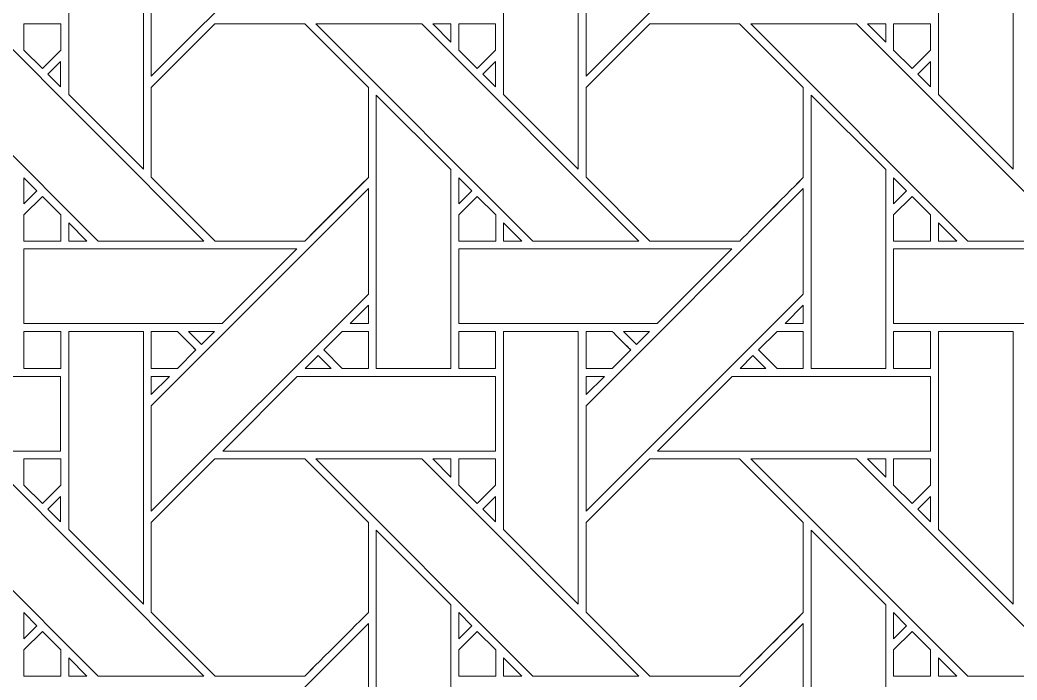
# Model space of a CAD drawing. Header units: inches. Extents: x 3.4 to 21.4, y 0.1 to 18.1.
# Drawn here: x 17.078 to 19.253, y 7.426 to 8.866 of the extents above; entities that cross this region are included whole.
import ezdxf

# ---------------------------------------------------------------- set-up
doc = ezdxf.new("R2010")
doc.units = ezdxf.units.IN
doc.header["$MEASUREMENT"] = 0
doc.layers.add('Design', color=7, linetype='Continuous', lineweight=0)

msp = doc.modelspace()

# ---------------------------------------------------------------- linework, layer by layer
at = {"layer": 'Design'}
for points, knots in [([(3.3829, 18.0948), (3.3829, 18.0948), (3.3829, 0.0948), (3.3829, 0.0948), (3.3829, 0.0948), (21.3829, 0.0948), (21.3829, 0.0948), (21.3829, 0.0948), (21.3829, 18.0948), (21.3829, 18.0948), (21.3829, 18.0948), (3.3829, 18.0948), (3.3829, 18.0948)], [0, 0, 0, 0, 1, 1, 1, 2, 2, 2, 3, 3, 3, 4, 4, 4, 4]), ([(4.2402, 17.2374), (4.2402, 17.2374), (4.2402, 0.9521), (4.2402, 0.9521), (4.2402, 0.9521), (20.5255, 0.9521), (20.5255, 0.9521), (20.5255, 0.9521), (20.5255, 17.2374), (20.5255, 17.2374), (20.5255, 17.2374), (4.2402, 17.2374), (4.2402, 17.2374)], [0, 0, 0, 0, 1, 1, 1, 2, 2, 2, 3, 3, 3, 4, 4, 4, 4]), ([(17.8377, 9.2166), (17.8377, 9.2166), (17.364, 8.743), (17.364, 8.743), (17.364, 8.743), (17.364, 8.9731), (17.364, 8.9731), (17.364, 8.9731), (17.8377, 9.4467), (17.8377, 9.4467), (17.8377, 9.4467), (17.8377, 9.2166), (17.8377, 9.2166)], [0, 0, 0, 0, 1, 1, 1, 2, 2, 2, 3, 3, 3, 4, 4, 4, 4]), ([(18.7864, 9.2166), (18.7864, 9.2166), (18.3128, 8.743), (18.3128, 8.743), (18.3128, 8.743), (18.3128, 8.9731), (18.3128, 8.9731), (18.3128, 8.9731), (18.7864, 9.4467), (18.7864, 9.4467), (18.7864, 9.4467), (18.7864, 9.2166), (18.7864, 9.2166)], [0, 0, 0, 0, 1, 1, 1, 2, 2, 2, 3, 3, 3, 4, 4, 4, 4]), ([(17.184, 8.703), (17.184, 8.703), (17.184, 9.1352), (17.184, 9.1352), (17.184, 9.1352), (17.3469, 9.1352), (17.3469, 9.1352), (17.3469, 9.1352), (17.3469, 8.5401), (17.3469, 8.5401), (17.3469, 8.5401), (17.184, 8.703), (17.184, 8.703)], [0, 0, 0, 0, 1, 1, 1, 2, 2, 2, 3, 3, 3, 4, 4, 4, 4]), ([(18.1327, 8.703), (18.1327, 8.703), (18.1327, 9.1352), (18.1327, 9.1352), (18.1327, 9.1352), (18.2956, 9.1352), (18.2956, 9.1352), (18.2956, 9.1352), (18.2956, 8.5401), (18.2956, 8.5401), (18.2956, 8.5401), (18.1327, 8.703), (18.1327, 8.703)], [0, 0, 0, 0, 1, 1, 1, 2, 2, 2, 3, 3, 3, 4, 4, 4, 4]), ([(19.0814, 8.703), (19.0814, 8.703), (19.0814, 9.1352), (19.0814, 9.1352), (19.0814, 9.1352), (19.2443, 9.1352), (19.2443, 9.1352), (19.2443, 9.1352), (19.2443, 8.5401), (19.2443, 8.5401), (19.2443, 8.5401), (19.0814, 8.703), (19.0814, 8.703)], [0, 0, 0, 0, 1, 1, 1, 2, 2, 2, 3, 3, 3, 4, 4, 4, 4]), ([(17.248, 8.3837), (17.248, 8.3837), (16.7745, 8.8573), (16.7745, 8.8573), (16.7745, 8.8573), (17.0054, 8.8573), (17.0054, 8.8573), (17.0054, 8.8573), (17.479, 8.3837), (17.479, 8.3837), (17.479, 8.3837), (17.248, 8.3837), (17.248, 8.3837)], [0, 0, 0, 0, 1, 1, 1, 2, 2, 2, 3, 3, 3, 4, 4, 4, 4]), ([(17.1665, 8.8573), (17.1665, 8.8573), (17.1665, 8.7997), (17.1665, 8.7997), (17.1665, 8.7997), (17.1265, 8.7598), (17.1265, 8.7598), (17.1265, 8.7598), (17.0862, 8.8001), (17.0862, 8.8001), (17.0862, 8.8001), (17.0862, 8.8573), (17.0862, 8.8573), (17.0862, 8.8573), (17.1665, 8.8573), (17.1665, 8.8573)], [0, 0, 0, 0, 1, 1, 1, 2, 2, 2, 3, 3, 3, 4, 4, 4, 5, 5, 5, 5]), ([(17.1265, 8.7598), (17.1265, 8.7598), (17.0862, 8.8001), (17.0862, 8.8001), (17.0862, 8.8001), (17.0862, 8.8573), (17.0862, 8.8573), (17.0862, 8.8573), (17.1665, 8.8573), (17.1665, 8.8573), (17.1665, 8.8573), (17.1665, 8.7997), (17.1665, 8.7997), (17.1665, 8.7997), (17.1265, 8.7598), (17.1265, 8.7598)], [0, 0, 0, 0, 1, 1, 1, 2, 2, 2, 3, 3, 3, 4, 4, 4, 5, 5, 5, 5]), ([(17.5028, 8.8573), (17.5028, 8.8573), (17.699, 8.8573), (17.699, 8.8573), (17.699, 8.8573), (17.8377, 8.7186), (17.8377, 8.7186), (17.8377, 8.7186), (17.8377, 8.5224), (17.8377, 8.5224), (17.8199, 8.5044), (17.708, 8.3927), (17.699, 8.3837), (17.699, 8.3837), (17.5033, 8.3837), (17.5033, 8.3837), (17.5033, 8.3837), (17.3641, 8.5229), (17.3641, 8.5229), (17.3641, 8.5229), (17.3641, 8.7186), (17.3641, 8.7186), (17.3641, 8.7186), (17.5028, 8.8573), (17.5028, 8.8573)], [0, 0, 0, 0, 1, 1, 1, 2, 2, 2, 3, 3, 3, 4, 4, 4, 5, 5, 5, 6, 6, 6, 7, 7, 7, 8, 8, 8, 8]), ([(17.8377, 8.5224), (17.8204, 8.5049), (17.7084, 8.3931), (17.699, 8.3837), (17.699, 8.3837), (17.5033, 8.3837), (17.5033, 8.3837), (17.5033, 8.3837), (17.3641, 8.5229), (17.3641, 8.5229), (17.3641, 8.5229), (17.3641, 8.7186), (17.3641, 8.7186), (17.3641, 8.7186), (17.5028, 8.8573), (17.5028, 8.8573), (17.5028, 8.8573), (17.699, 8.8573), (17.699, 8.8573), (17.699, 8.8573), (17.8377, 8.7186), (17.8377, 8.7186), (17.8377, 8.7186), (17.8377, 8.5224), (17.8377, 8.5224)], [0, 0, 0, 0, 1, 1, 1, 2, 2, 2, 3, 3, 3, 4, 4, 4, 5, 5, 5, 6, 6, 6, 7, 7, 7, 8, 8, 8, 8]), ([(18.1967, 8.3837), (18.1967, 8.3837), (17.7232, 8.8573), (17.7232, 8.8573), (17.7232, 8.8573), (17.9541, 8.8573), (17.9541, 8.8573), (17.9541, 8.8573), (18.4278, 8.3837), (18.4278, 8.3837), (18.4278, 8.3837), (18.1967, 8.3837), (18.1967, 8.3837)], [0, 0, 0, 0, 1, 1, 1, 2, 2, 2, 3, 3, 3, 4, 4, 4, 4]), ([(18.0177, 8.8573), (18.0177, 8.8573), (18.0177, 8.8175), (18.0177, 8.8175), (18.0177, 8.8175), (17.9783, 8.8573), (17.9783, 8.8573), (17.9783, 8.8573), (18.0177, 8.8573), (18.0177, 8.8573)], [0, 0, 0, 0, 1, 1, 1, 2, 2, 2, 3, 3, 3, 3]), ([(18.1152, 8.8573), (18.1152, 8.8573), (18.1152, 8.7997), (18.1152, 8.7997), (18.1152, 8.7997), (18.0753, 8.7598), (18.0753, 8.7598), (18.0753, 8.7598), (18.0349, 8.8001), (18.0349, 8.8001), (18.0349, 8.8001), (18.0349, 8.8573), (18.0349, 8.8573), (18.0349, 8.8573), (18.1152, 8.8573), (18.1152, 8.8573)], [0, 0, 0, 0, 1, 1, 1, 2, 2, 2, 3, 3, 3, 4, 4, 4, 5, 5, 5, 5]), ([(18.0753, 8.7598), (18.0753, 8.7598), (18.0349, 8.8001), (18.0349, 8.8001), (18.0349, 8.8001), (18.0349, 8.8573), (18.0349, 8.8573), (18.0349, 8.8573), (18.1152, 8.8573), (18.1152, 8.8573), (18.1152, 8.8573), (18.1152, 8.7997), (18.1152, 8.7997), (18.1152, 8.7997), (18.0753, 8.7598), (18.0753, 8.7598)], [0, 0, 0, 0, 1, 1, 1, 2, 2, 2, 3, 3, 3, 4, 4, 4, 5, 5, 5, 5]), ([(18.4515, 8.8573), (18.4515, 8.8573), (18.6477, 8.8573), (18.6477, 8.8573), (18.6477, 8.8573), (18.7865, 8.7186), (18.7865, 8.7186), (18.7865, 8.7186), (18.7865, 8.5224), (18.7865, 8.5224), (18.7687, 8.5044), (18.6567, 8.3927), (18.6478, 8.3837), (18.6478, 8.3837), (18.452, 8.3837), (18.452, 8.3837), (18.452, 8.3837), (18.3128, 8.5229), (18.3128, 8.5229), (18.3128, 8.5229), (18.3128, 8.7186), (18.3128, 8.7186), (18.3128, 8.7186), (18.4515, 8.8573), (18.4515, 8.8573)], [0, 0, 0, 0, 1, 1, 1, 2, 2, 2, 3, 3, 3, 4, 4, 4, 5, 5, 5, 6, 6, 6, 7, 7, 7, 8, 8, 8, 8]), ([(18.7865, 8.5224), (18.7685, 8.5043), (18.6566, 8.3926), (18.6478, 8.3837), (18.6478, 8.3837), (18.452, 8.3837), (18.452, 8.3837), (18.452, 8.3837), (18.3128, 8.5229), (18.3128, 8.5229), (18.3128, 8.5229), (18.3128, 8.7186), (18.3128, 8.7186), (18.3128, 8.7186), (18.4515, 8.8573), (18.4515, 8.8573), (18.4515, 8.8573), (18.6477, 8.8573), (18.6477, 8.8573), (18.6477, 8.8573), (18.7865, 8.7186), (18.7865, 8.7186), (18.7865, 8.7186), (18.7865, 8.5224), (18.7865, 8.5224)], [0, 0, 0, 0, 1, 1, 1, 2, 2, 2, 3, 3, 3, 4, 4, 4, 5, 5, 5, 6, 6, 6, 7, 7, 7, 8, 8, 8, 8]), ([(19.1455, 8.3837), (19.1455, 8.3837), (18.6719, 8.8573), (18.6719, 8.8573), (18.6719, 8.8573), (18.9029, 8.8573), (18.9029, 8.8573), (18.9029, 8.8573), (19.3765, 8.3837), (19.3765, 8.3837), (19.3765, 8.3837), (19.1455, 8.3837), (19.1455, 8.3837)], [0, 0, 0, 0, 1, 1, 1, 2, 2, 2, 3, 3, 3, 4, 4, 4, 4]), ([(18.9664, 8.8573), (18.9664, 8.8573), (18.9664, 8.8175), (18.9664, 8.8175), (18.9664, 8.8175), (18.927, 8.8573), (18.927, 8.8573), (18.927, 8.8573), (18.9664, 8.8573), (18.9664, 8.8573)], [0, 0, 0, 0, 1, 1, 1, 2, 2, 2, 3, 3, 3, 3]), ([(19.0639, 8.8573), (19.0639, 8.8573), (19.0639, 8.7997), (19.0639, 8.7997), (19.0639, 8.7997), (19.024, 8.7598), (19.024, 8.7598), (19.024, 8.7598), (18.9837, 8.8001), (18.9837, 8.8001), (18.9837, 8.8001), (18.9837, 8.8573), (18.9837, 8.8573), (18.9837, 8.8573), (19.0639, 8.8573), (19.0639, 8.8573)], [0, 0, 0, 0, 1, 1, 1, 2, 2, 2, 3, 3, 3, 4, 4, 4, 5, 5, 5, 5]), ([(19.024, 8.7598), (19.024, 8.7598), (18.9837, 8.8001), (18.9837, 8.8001), (18.9837, 8.8001), (18.9837, 8.8573), (18.9837, 8.8573), (18.9837, 8.8573), (19.0639, 8.8573), (19.0639, 8.8573), (19.0639, 8.8573), (19.0639, 8.7997), (19.0639, 8.7997), (19.0639, 8.7997), (19.024, 8.7598), (19.024, 8.7598)], [0, 0, 0, 0, 1, 1, 1, 2, 2, 2, 3, 3, 3, 4, 4, 4, 5, 5, 5, 5]), ([(17.1664, 8.7755), (17.1664, 8.7755), (17.1664, 8.7203), (17.1664, 8.7203), (17.1664, 8.7203), (17.1387, 8.7477), (17.1387, 8.7477), (17.1387, 8.7477), (17.1664, 8.7755), (17.1664, 8.7755)], [0, 0, 0, 0, 1, 1, 1, 2, 2, 2, 3, 3, 3, 3]), ([(18.1152, 8.7755), (18.1152, 8.7755), (18.1152, 8.7203), (18.1152, 8.7203), (18.1152, 8.7203), (18.0874, 8.7477), (18.0874, 8.7477), (18.0874, 8.7477), (18.1152, 8.7755), (18.1152, 8.7755)], [0, 0, 0, 0, 1, 1, 1, 2, 2, 2, 3, 3, 3, 3]), ([(19.0639, 8.7755), (19.0639, 8.7755), (19.0639, 8.7203), (19.0639, 8.7203), (19.0639, 8.7203), (19.0361, 8.7477), (19.0361, 8.7477), (19.0361, 8.7477), (19.0639, 8.7755), (19.0639, 8.7755)], [0, 0, 0, 0, 1, 1, 1, 2, 2, 2, 3, 3, 3, 3]), ([(17.8548, 8.1057), (17.8548, 8.1057), (17.8548, 8.7015), (17.8548, 8.7015), (17.8548, 8.7015), (18.0176, 8.5394), (18.0176, 8.5394), (18.0176, 8.5394), (18.0176, 8.1057), (18.0176, 8.1057), (18.0176, 8.1057), (17.8548, 8.1057), (17.8548, 8.1057)], [0, 0, 0, 0, 1, 1, 1, 2, 2, 2, 3, 3, 3, 4, 4, 4, 4]), ([(18.8036, 8.1057), (18.8036, 8.1057), (18.8036, 8.7015), (18.8036, 8.7015), (18.8036, 8.7015), (18.9663, 8.5394), (18.9663, 8.5394), (18.9663, 8.5394), (18.9663, 8.1057), (18.9663, 8.1057), (18.9663, 8.1057), (18.8036, 8.1057), (18.8036, 8.1057)], [0, 0, 0, 0, 1, 1, 1, 2, 2, 2, 3, 3, 3, 4, 4, 4, 4]), ([(17.0862, 8.4651), (17.0862, 8.4651), (17.0862, 8.5219), (17.0862, 8.5219), (17.0862, 8.5219), (17.1144, 8.4933), (17.1144, 8.4933), (17.1144, 8.4933), (17.0862, 8.4651), (17.0862, 8.4651)], [0, 0, 0, 0, 1, 1, 1, 2, 2, 2, 3, 3, 3, 3]), ([(18.0349, 8.4651), (18.0349, 8.4651), (18.0349, 8.5219), (18.0349, 8.5219), (18.0349, 8.5219), (18.0631, 8.4933), (18.0631, 8.4933), (18.0631, 8.4933), (18.0349, 8.4651), (18.0349, 8.4651)], [0, 0, 0, 0, 1, 1, 1, 2, 2, 2, 3, 3, 3, 3]), ([(18.9836, 8.4651), (18.9836, 8.4651), (18.9836, 8.5219), (18.9836, 8.5219), (18.9836, 8.5219), (19.0118, 8.4933), (19.0118, 8.4933), (19.0118, 8.4933), (18.9836, 8.4651), (18.9836, 8.4651)], [0, 0, 0, 0, 1, 1, 1, 2, 2, 2, 3, 3, 3, 3]), ([(17.8377, 8.2679), (17.8377, 8.2679), (17.364, 7.7943), (17.364, 7.7943), (17.364, 7.7943), (17.364, 8.0244), (17.364, 8.0244), (17.364, 8.0244), (17.8377, 8.498), (17.8377, 8.498), (17.8377, 8.498), (17.8377, 8.2679), (17.8377, 8.2679)], [0, 0, 0, 0, 1, 1, 1, 2, 2, 2, 3, 3, 3, 4, 4, 4, 4]), ([(18.7864, 8.2679), (18.7864, 8.2679), (18.3128, 7.7943), (18.3128, 7.7943), (18.3128, 7.7943), (18.3128, 8.0244), (18.3128, 8.0244), (18.3128, 8.0244), (18.7864, 8.498), (18.7864, 8.498), (18.7864, 8.498), (18.7864, 8.2679), (18.7864, 8.2679)], [0, 0, 0, 0, 1, 1, 1, 2, 2, 2, 3, 3, 3, 4, 4, 4, 4]), ([(17.0862, 8.3834), (17.0862, 8.3834), (17.0862, 8.4407), (17.0862, 8.4407), (17.0862, 8.4407), (17.1265, 8.4811), (17.1265, 8.4811), (17.1265, 8.4811), (17.1669, 8.4407), (17.1669, 8.4407), (17.1669, 8.4407), (17.1669, 8.3834), (17.1669, 8.3834), (17.1669, 8.3834), (17.0862, 8.3834), (17.0862, 8.3834)], [0, 0, 0, 0, 1, 1, 1, 2, 2, 2, 3, 3, 3, 4, 4, 4, 5, 5, 5, 5]), ([(17.1265, 8.4811), (17.1265, 8.4811), (17.1669, 8.4407), (17.1669, 8.4407), (17.1669, 8.4407), (17.1669, 8.3834), (17.1669, 8.3834), (17.1669, 8.3834), (17.0862, 8.3834), (17.0862, 8.3834), (17.0862, 8.3834), (17.0862, 8.4407), (17.0862, 8.4407), (17.0862, 8.4407), (17.1265, 8.4811), (17.1265, 8.4811)], [0, 0, 0, 0, 1, 1, 1, 2, 2, 2, 3, 3, 3, 4, 4, 4, 5, 5, 5, 5]), ([(18.0349, 8.3834), (18.0349, 8.3834), (18.0349, 8.4407), (18.0349, 8.4407), (18.0349, 8.4407), (18.0753, 8.4811), (18.0753, 8.4811), (18.0753, 8.4811), (18.1156, 8.4407), (18.1156, 8.4407), (18.1156, 8.4407), (18.1156, 8.3834), (18.1156, 8.3834), (18.1156, 8.3834), (18.0349, 8.3834), (18.0349, 8.3834)], [0, 0, 0, 0, 1, 1, 1, 2, 2, 2, 3, 3, 3, 4, 4, 4, 5, 5, 5, 5]), ([(18.0753, 8.4811), (18.0753, 8.4811), (18.1156, 8.4407), (18.1156, 8.4407), (18.1156, 8.4407), (18.1156, 8.3834), (18.1156, 8.3834), (18.1156, 8.3834), (18.0349, 8.3834), (18.0349, 8.3834), (18.0349, 8.3834), (18.0349, 8.4407), (18.0349, 8.4407), (18.0349, 8.4407), (18.0753, 8.4811), (18.0753, 8.4811)], [0, 0, 0, 0, 1, 1, 1, 2, 2, 2, 3, 3, 3, 4, 4, 4, 5, 5, 5, 5]), ([(18.9837, 8.3834), (18.9837, 8.3834), (18.9837, 8.4407), (18.9837, 8.4407), (18.9837, 8.4407), (19.024, 8.4811), (19.024, 8.4811), (19.024, 8.4811), (19.0643, 8.4407), (19.0643, 8.4407), (19.0643, 8.4407), (19.0643, 8.3834), (19.0643, 8.3834), (19.0643, 8.3834), (18.9837, 8.3834), (18.9837, 8.3834)], [0, 0, 0, 0, 1, 1, 1, 2, 2, 2, 3, 3, 3, 4, 4, 4, 5, 5, 5, 5]), ([(19.024, 8.4811), (19.024, 8.4811), (19.0643, 8.4407), (19.0643, 8.4407), (19.0643, 8.4407), (19.0643, 8.3834), (19.0643, 8.3834), (19.0643, 8.3834), (18.9837, 8.3834), (18.9837, 8.3834), (18.9837, 8.3834), (18.9837, 8.4407), (18.9837, 8.4407), (18.9837, 8.4407), (19.024, 8.4811), (19.024, 8.4811)], [0, 0, 0, 0, 1, 1, 1, 2, 2, 2, 3, 3, 3, 4, 4, 4, 5, 5, 5, 5]), ([(17.1841, 8.3837), (17.1841, 8.3837), (17.1841, 8.4235), (17.1841, 8.4235), (17.1841, 8.4235), (17.2238, 8.3837), (17.2238, 8.3837), (17.2238, 8.3837), (17.1841, 8.3837), (17.1841, 8.3837)], [0, 0, 0, 0, 1, 1, 1, 2, 2, 2, 3, 3, 3, 3]), ([(18.1328, 8.3837), (18.1328, 8.3837), (18.1328, 8.4235), (18.1328, 8.4235), (18.1328, 8.4235), (18.1725, 8.3837), (18.1725, 8.3837), (18.1725, 8.3837), (18.1328, 8.3837), (18.1328, 8.3837)], [0, 0, 0, 0, 1, 1, 1, 2, 2, 2, 3, 3, 3, 3]), ([(19.0815, 8.3837), (19.0815, 8.3837), (19.0815, 8.4235), (19.0815, 8.4235), (19.0815, 8.4235), (19.1213, 8.3837), (19.1213, 8.3837), (19.1213, 8.3837), (19.0815, 8.3837), (19.0815, 8.3837)], [0, 0, 0, 0, 1, 1, 1, 2, 2, 2, 3, 3, 3, 3]), ([(17.5191, 8.2037), (17.5191, 8.2037), (17.0862, 8.2037), (17.0862, 8.2037), (17.0862, 8.2037), (17.0862, 8.3664), (17.0862, 8.3664), (17.0862, 8.3664), (17.6819, 8.3664), (17.6819, 8.3664), (17.6819, 8.3664), (17.5191, 8.2037), (17.5191, 8.2037)], [0, 0, 0, 0, 1, 1, 1, 2, 2, 2, 3, 3, 3, 4, 4, 4, 4]), ([(18.4679, 8.2037), (18.4679, 8.2037), (18.0349, 8.2037), (18.0349, 8.2037), (18.0349, 8.2037), (18.0349, 8.3664), (18.0349, 8.3664), (18.0349, 8.3664), (18.6306, 8.3664), (18.6306, 8.3664), (18.6306, 8.3664), (18.4679, 8.2037), (18.4679, 8.2037)], [0, 0, 0, 0, 1, 1, 1, 2, 2, 2, 3, 3, 3, 4, 4, 4, 4]), ([(19.4166, 8.2037), (19.4166, 8.2037), (18.9836, 8.2037), (18.9836, 8.2037), (18.9836, 8.2037), (18.9836, 8.3664), (18.9836, 8.3664), (18.9836, 8.3664), (19.5793, 8.3664), (19.5793, 8.3664), (19.5793, 8.3664), (19.4166, 8.2037), (19.4166, 8.2037)], [0, 0, 0, 0, 1, 1, 1, 2, 2, 2, 3, 3, 3, 4, 4, 4, 4]), ([(17.8377, 8.2435), (17.8377, 8.2435), (17.8377, 8.2038), (17.8377, 8.2038), (17.8377, 8.2038), (17.7979, 8.2038), (17.7979, 8.2038), (17.7979, 8.2038), (17.8377, 8.2435), (17.8377, 8.2435)], [0, 0, 0, 0, 1, 1, 1, 2, 2, 2, 3, 3, 3, 3]), ([(18.7864, 8.2435), (18.7864, 8.2435), (18.7864, 8.2038), (18.7864, 8.2038), (18.7864, 8.2038), (18.7467, 8.2038), (18.7467, 8.2038), (18.7467, 8.2038), (18.7864, 8.2435), (18.7864, 8.2435)], [0, 0, 0, 0, 1, 1, 1, 2, 2, 2, 3, 3, 3, 3]), ([(17.0862, 8.1057), (17.0862, 8.1057), (17.0862, 8.1865), (17.0862, 8.1865), (17.0862, 8.1865), (17.1665, 8.1865), (17.1665, 8.1865), (17.1665, 8.1865), (17.1665, 8.1057), (17.1665, 8.1057), (17.1665, 8.1057), (17.0862, 8.1057), (17.0862, 8.1057)], [0, 0, 0, 0, 1, 1, 1, 2, 2, 2, 3, 3, 3, 4, 4, 4, 4]), ([(17.0862, 8.1057), (17.0862, 8.1057), (17.0862, 8.1865), (17.0862, 8.1865), (17.0862, 8.1865), (17.1665, 8.1865), (17.1665, 8.1865), (17.1665, 8.1865), (17.1665, 8.1057), (17.1665, 8.1057), (17.1665, 8.1057), (17.0862, 8.1057), (17.0862, 8.1057)], [0, 0, 0, 0, 1, 1, 1, 2, 2, 2, 3, 3, 3, 4, 4, 4, 4]), ([(17.184, 7.7543), (17.184, 7.7543), (17.184, 8.1865), (17.184, 8.1865), (17.184, 8.1865), (17.3469, 8.1865), (17.3469, 8.1865), (17.3469, 8.1865), (17.3469, 7.5914), (17.3469, 7.5914), (17.3469, 7.5914), (17.184, 7.7543), (17.184, 7.7543)], [0, 0, 0, 0, 1, 1, 1, 2, 2, 2, 3, 3, 3, 4, 4, 4, 4]), ([(17.4211, 8.1865), (17.4263, 8.1813), (17.457, 8.1505), (17.4615, 8.1461), (17.4615, 8.1461), (17.421, 8.1057), (17.421, 8.1057), (17.421, 8.1057), (17.3641, 8.1057), (17.3641, 8.1057), (17.3641, 8.1057), (17.3641, 8.1865), (17.3641, 8.1865), (17.3641, 8.1865), (17.4211, 8.1865), (17.4211, 8.1865)], [0, 0, 0, 0, 1, 1, 1, 2, 2, 2, 3, 3, 3, 4, 4, 4, 5, 5, 5, 5]), ([(17.4457, 8.1618), (17.4457, 8.1618), (17.4615, 8.1461), (17.4615, 8.1461), (17.4615, 8.1461), (17.421, 8.1057), (17.421, 8.1057), (17.421, 8.1057), (17.3641, 8.1057), (17.3641, 8.1057), (17.3641, 8.1057), (17.3641, 8.1865), (17.3641, 8.1865), (17.3641, 8.1865), (17.4211, 8.1865), (17.4211, 8.1865), (17.4265, 8.1811), (17.4364, 8.1712), (17.4457, 8.1618)], [0, 0, 0, 0, 1, 1, 1, 2, 2, 2, 3, 3, 3, 4, 4, 4, 5, 5, 5, 6, 6, 6, 6]), ([(17.4455, 8.1865), (17.4455, 8.1865), (17.5019, 8.1865), (17.5019, 8.1865), (17.5019, 8.1865), (17.4736, 8.1583), (17.4736, 8.1583), (17.4736, 8.1583), (17.4455, 8.1865), (17.4455, 8.1865)], [0, 0, 0, 0, 1, 1, 1, 2, 2, 2, 3, 3, 3, 3]), ([(17.8377, 8.1865), (17.8377, 8.1865), (17.8377, 8.1057), (17.8377, 8.1057), (17.8377, 8.1057), (17.7806, 8.1057), (17.7806, 8.1057), (17.7806, 8.1057), (17.7403, 8.1461), (17.7403, 8.1461), (17.7403, 8.1461), (17.7807, 8.1865), (17.7807, 8.1865), (17.7807, 8.1865), (17.8377, 8.1865), (17.8377, 8.1865)], [0, 0, 0, 0, 1, 1, 1, 2, 2, 2, 3, 3, 3, 4, 4, 4, 5, 5, 5, 5]), ([(17.8377, 8.1057), (17.8377, 8.1057), (17.7806, 8.1057), (17.7806, 8.1057), (17.7806, 8.1057), (17.7403, 8.1461), (17.7403, 8.1461), (17.7403, 8.1461), (17.7807, 8.1865), (17.7807, 8.1865), (17.7807, 8.1865), (17.8377, 8.1865), (17.8377, 8.1865), (17.8377, 8.1865), (17.8377, 8.1057), (17.8377, 8.1057)], [0, 0, 0, 0, 1, 1, 1, 2, 2, 2, 3, 3, 3, 4, 4, 4, 5, 5, 5, 5]), ([(18.0349, 8.1865), (18.0349, 8.1865), (18.1152, 8.1865), (18.1152, 8.1865), (18.1152, 8.1865), (18.1152, 8.1057), (18.1152, 8.1057), (18.1152, 8.1057), (18.0349, 8.1057), (18.0349, 8.1057), (18.0349, 8.1057), (18.0349, 8.1865), (18.0349, 8.1865)], [0, 0, 0, 0, 1, 1, 1, 2, 2, 2, 3, 3, 3, 4, 4, 4, 4]), ([(18.0349, 8.1057), (18.0349, 8.1057), (18.0349, 8.1865), (18.0349, 8.1865), (18.0349, 8.1865), (18.1152, 8.1865), (18.1152, 8.1865), (18.1152, 8.1865), (18.1152, 8.1057), (18.1152, 8.1057), (18.1152, 8.1057), (18.0349, 8.1057), (18.0349, 8.1057)], [0, 0, 0, 0, 1, 1, 1, 2, 2, 2, 3, 3, 3, 4, 4, 4, 4]), ([(18.1327, 7.7543), (18.1327, 7.7543), (18.1327, 8.1865), (18.1327, 8.1865), (18.1327, 8.1865), (18.2956, 8.1865), (18.2956, 8.1865), (18.2956, 8.1865), (18.2956, 7.5914), (18.2956, 7.5914), (18.2956, 7.5914), (18.1327, 7.7543), (18.1327, 7.7543)], [0, 0, 0, 0, 1, 1, 1, 2, 2, 2, 3, 3, 3, 4, 4, 4, 4]), ([(18.3699, 8.1865), (18.375, 8.1813), (18.4058, 8.1505), (18.4102, 8.1461), (18.4102, 8.1461), (18.3698, 8.1057), (18.3698, 8.1057), (18.3698, 8.1057), (18.3128, 8.1057), (18.3128, 8.1057), (18.3128, 8.1057), (18.3128, 8.1865), (18.3128, 8.1865), (18.3128, 8.1865), (18.3699, 8.1865), (18.3699, 8.1865)], [0, 0, 0, 0, 1, 1, 1, 2, 2, 2, 3, 3, 3, 4, 4, 4, 5, 5, 5, 5]), ([(18.4102, 8.1461), (18.4102, 8.1461), (18.3698, 8.1057), (18.3698, 8.1057), (18.3698, 8.1057), (18.3128, 8.1057), (18.3128, 8.1057), (18.3128, 8.1057), (18.3128, 8.1865), (18.3128, 8.1865), (18.3128, 8.1865), (18.3699, 8.1865), (18.3699, 8.1865), (18.3754, 8.1809), (18.4102, 8.1461), (18.4102, 8.1461)], [0, 0, 0, 0, 1, 1, 1, 2, 2, 2, 3, 3, 3, 4, 4, 4, 5, 5, 5, 5]), ([(18.3942, 8.1865), (18.3942, 8.1865), (18.4507, 8.1865), (18.4507, 8.1865), (18.4507, 8.1865), (18.4224, 8.1583), (18.4224, 8.1583), (18.4224, 8.1583), (18.3942, 8.1865), (18.3942, 8.1865)], [0, 0, 0, 0, 1, 1, 1, 2, 2, 2, 3, 3, 3, 3]), ([(18.7865, 8.1865), (18.7865, 8.1865), (18.7865, 8.1057), (18.7865, 8.1057), (18.7865, 8.1057), (18.7294, 8.1057), (18.7294, 8.1057), (18.7294, 8.1057), (18.689, 8.1461), (18.689, 8.1461), (18.689, 8.1461), (18.7294, 8.1865), (18.7294, 8.1865), (18.7294, 8.1865), (18.7865, 8.1865), (18.7865, 8.1865)], [0, 0, 0, 0, 1, 1, 1, 2, 2, 2, 3, 3, 3, 4, 4, 4, 5, 5, 5, 5]), ([(18.7865, 8.1057), (18.7865, 8.1057), (18.7294, 8.1057), (18.7294, 8.1057), (18.7294, 8.1057), (18.689, 8.1461), (18.689, 8.1461), (18.689, 8.1461), (18.7294, 8.1865), (18.7294, 8.1865), (18.7294, 8.1865), (18.7865, 8.1865), (18.7865, 8.1865), (18.7865, 8.1865), (18.7865, 8.1057), (18.7865, 8.1057)], [0, 0, 0, 0, 1, 1, 1, 2, 2, 2, 3, 3, 3, 4, 4, 4, 5, 5, 5, 5]), ([(18.9837, 8.1865), (18.9837, 8.1865), (19.0639, 8.1865), (19.0639, 8.1865), (19.0639, 8.1865), (19.0639, 8.1057), (19.0639, 8.1057), (19.0639, 8.1057), (18.9837, 8.1057), (18.9837, 8.1057), (18.9837, 8.1057), (18.9837, 8.1865), (18.9837, 8.1865)], [0, 0, 0, 0, 1, 1, 1, 2, 2, 2, 3, 3, 3, 4, 4, 4, 4]), ([(18.9837, 8.1057), (18.9837, 8.1057), (18.9837, 8.1865), (18.9837, 8.1865), (18.9837, 8.1865), (19.0639, 8.1865), (19.0639, 8.1865), (19.0639, 8.1865), (19.0639, 8.1057), (19.0639, 8.1057), (19.0639, 8.1057), (18.9837, 8.1057), (18.9837, 8.1057)], [0, 0, 0, 0, 1, 1, 1, 2, 2, 2, 3, 3, 3, 4, 4, 4, 4]), ([(19.0814, 7.7543), (19.0814, 7.7543), (19.0814, 8.1865), (19.0814, 8.1865), (19.0814, 8.1865), (19.2443, 8.1865), (19.2443, 8.1865), (19.2443, 8.1865), (19.2443, 7.5914), (19.2443, 7.5914), (19.2443, 7.5914), (19.0814, 7.7543), (19.0814, 7.7543)], [0, 0, 0, 0, 1, 1, 1, 2, 2, 2, 3, 3, 3, 4, 4, 4, 4]), ([(17.7281, 8.1339), (17.7281, 8.1339), (17.7564, 8.1057), (17.7564, 8.1057), (17.7564, 8.1057), (17.6999, 8.1057), (17.6999, 8.1057), (17.6999, 8.1057), (17.7281, 8.1339), (17.7281, 8.1339)], [0, 0, 0, 0, 1, 1, 1, 2, 2, 2, 3, 3, 3, 3]), ([(18.6768, 8.1339), (18.6768, 8.1339), (18.7051, 8.1057), (18.7051, 8.1057), (18.7051, 8.1057), (18.6486, 8.1057), (18.6486, 8.1057), (18.6486, 8.1057), (18.6768, 8.1339), (18.6768, 8.1339)], [0, 0, 0, 0, 1, 1, 1, 2, 2, 2, 3, 3, 3, 3]), ([(17.1664, 8.0885), (17.1664, 8.0885), (17.1664, 7.9257), (17.1664, 7.9257), (17.1664, 7.9257), (16.5711, 7.9257), (16.5711, 7.9257), (16.5711, 7.9257), (16.734, 8.0885), (16.734, 8.0885), (16.734, 8.0885), (17.1664, 8.0885), (17.1664, 8.0885)], [0, 0, 0, 0, 1, 1, 1, 2, 2, 2, 3, 3, 3, 4, 4, 4, 4]), ([(17.4039, 8.0885), (17.4039, 8.0885), (17.364, 8.0487), (17.364, 8.0487), (17.364, 8.0487), (17.364, 8.0885), (17.364, 8.0885), (17.364, 8.0885), (17.4039, 8.0885), (17.4039, 8.0885)], [0, 0, 0, 0, 1, 1, 1, 2, 2, 2, 3, 3, 3, 3]), ([(18.1152, 8.0885), (18.1152, 8.0885), (18.1152, 7.9257), (18.1152, 7.9257), (18.1152, 7.9257), (17.5199, 7.9257), (17.5199, 7.9257), (17.5199, 7.9257), (17.6827, 8.0885), (17.6827, 8.0885), (17.6827, 8.0885), (18.1152, 8.0885), (18.1152, 8.0885)], [0, 0, 0, 0, 1, 1, 1, 2, 2, 2, 3, 3, 3, 4, 4, 4, 4]), ([(18.3526, 8.0885), (18.3526, 8.0885), (18.3128, 8.0487), (18.3128, 8.0487), (18.3128, 8.0487), (18.3128, 8.0885), (18.3128, 8.0885), (18.3128, 8.0885), (18.3526, 8.0885), (18.3526, 8.0885)], [0, 0, 0, 0, 1, 1, 1, 2, 2, 2, 3, 3, 3, 3]), ([(19.0639, 8.0885), (19.0639, 8.0885), (19.0639, 7.9257), (19.0639, 7.9257), (19.0639, 7.9257), (18.4686, 7.9257), (18.4686, 7.9257), (18.4686, 7.9257), (18.6314, 8.0885), (18.6314, 8.0885), (18.6314, 8.0885), (19.0639, 8.0885), (19.0639, 8.0885)], [0, 0, 0, 0, 1, 1, 1, 2, 2, 2, 3, 3, 3, 4, 4, 4, 4]), ([(17.248, 7.435), (17.248, 7.435), (16.7745, 7.9086), (16.7745, 7.9086), (16.7745, 7.9086), (17.0054, 7.9086), (17.0054, 7.9086), (17.0054, 7.9086), (17.479, 7.435), (17.479, 7.435), (17.479, 7.435), (17.248, 7.435), (17.248, 7.435)], [0, 0, 0, 0, 1, 1, 1, 2, 2, 2, 3, 3, 3, 4, 4, 4, 4]), ([(17.1665, 7.9086), (17.1665, 7.9086), (17.1665, 7.851), (17.1665, 7.851), (17.1665, 7.851), (17.1265, 7.8111), (17.1265, 7.8111), (17.1265, 7.8111), (17.0862, 7.8514), (17.0862, 7.8514), (17.0862, 7.8514), (17.0862, 7.9086), (17.0862, 7.9086), (17.0862, 7.9086), (17.1665, 7.9086), (17.1665, 7.9086)], [0, 0, 0, 0, 1, 1, 1, 2, 2, 2, 3, 3, 3, 4, 4, 4, 5, 5, 5, 5]), ([(17.1265, 7.8111), (17.1265, 7.8111), (17.0862, 7.8514), (17.0862, 7.8514), (17.0862, 7.8514), (17.0862, 7.9086), (17.0862, 7.9086), (17.0862, 7.9086), (17.1665, 7.9086), (17.1665, 7.9086), (17.1665, 7.9086), (17.1665, 7.851), (17.1665, 7.851), (17.1665, 7.851), (17.1265, 7.8111), (17.1265, 7.8111)], [0, 0, 0, 0, 1, 1, 1, 2, 2, 2, 3, 3, 3, 4, 4, 4, 5, 5, 5, 5]), ([(17.5028, 7.9086), (17.5028, 7.9086), (17.699, 7.9086), (17.699, 7.9086), (17.699, 7.9086), (17.8377, 7.7699), (17.8377, 7.7699), (17.8377, 7.7699), (17.8377, 7.5737), (17.8377, 7.5737), (17.8199, 7.5557), (17.708, 7.444), (17.699, 7.435), (17.699, 7.435), (17.5033, 7.435), (17.5033, 7.435), (17.5033, 7.435), (17.3641, 7.5742), (17.3641, 7.5742), (17.3641, 7.5742), (17.3641, 7.7699), (17.3641, 7.7699), (17.3641, 7.7699), (17.5028, 7.9086), (17.5028, 7.9086)], [0, 0, 0, 0, 1, 1, 1, 2, 2, 2, 3, 3, 3, 4, 4, 4, 5, 5, 5, 6, 6, 6, 7, 7, 7, 8, 8, 8, 8]), ([(17.8377, 7.5737), (17.8198, 7.5556), (17.7079, 7.4439), (17.699, 7.435), (17.699, 7.435), (17.5033, 7.435), (17.5033, 7.435), (17.5033, 7.435), (17.3641, 7.5742), (17.3641, 7.5742), (17.3641, 7.5742), (17.3641, 7.7699), (17.3641, 7.7699), (17.3641, 7.7699), (17.5028, 7.9086), (17.5028, 7.9086), (17.5028, 7.9086), (17.699, 7.9086), (17.699, 7.9086), (17.699, 7.9086), (17.8377, 7.7699), (17.8377, 7.7699), (17.8377, 7.7699), (17.8377, 7.5737), (17.8377, 7.5737)], [0, 0, 0, 0, 1, 1, 1, 2, 2, 2, 3, 3, 3, 4, 4, 4, 5, 5, 5, 6, 6, 6, 7, 7, 7, 8, 8, 8, 8]), ([(18.1967, 7.435), (18.1967, 7.435), (17.7232, 7.9086), (17.7232, 7.9086), (17.7232, 7.9086), (17.9541, 7.9086), (17.9541, 7.9086), (17.9541, 7.9086), (18.4278, 7.435), (18.4278, 7.435), (18.4278, 7.435), (18.1967, 7.435), (18.1967, 7.435)], [0, 0, 0, 0, 1, 1, 1, 2, 2, 2, 3, 3, 3, 4, 4, 4, 4]), ([(18.0177, 7.9086), (18.0177, 7.9086), (18.0177, 7.8688), (18.0177, 7.8688), (18.0177, 7.8688), (17.9783, 7.9086), (17.9783, 7.9086), (17.9783, 7.9086), (18.0177, 7.9086), (18.0177, 7.9086)], [0, 0, 0, 0, 1, 1, 1, 2, 2, 2, 3, 3, 3, 3]), ([(18.1152, 7.9086), (18.1152, 7.9086), (18.1152, 7.851), (18.1152, 7.851), (18.1152, 7.851), (18.0753, 7.8111), (18.0753, 7.8111), (18.0753, 7.8111), (18.0349, 7.8514), (18.0349, 7.8514), (18.0349, 7.8514), (18.0349, 7.9086), (18.0349, 7.9086), (18.0349, 7.9086), (18.1152, 7.9086), (18.1152, 7.9086)], [0, 0, 0, 0, 1, 1, 1, 2, 2, 2, 3, 3, 3, 4, 4, 4, 5, 5, 5, 5]), ([(18.0753, 7.8111), (18.0753, 7.8111), (18.0349, 7.8514), (18.0349, 7.8514), (18.0349, 7.8514), (18.0349, 7.9086), (18.0349, 7.9086), (18.0349, 7.9086), (18.1152, 7.9086), (18.1152, 7.9086), (18.1152, 7.9086), (18.1152, 7.851), (18.1152, 7.851), (18.1152, 7.851), (18.0753, 7.8111), (18.0753, 7.8111)], [0, 0, 0, 0, 1, 1, 1, 2, 2, 2, 3, 3, 3, 4, 4, 4, 5, 5, 5, 5]), ([(18.4515, 7.9086), (18.4515, 7.9086), (18.6477, 7.9086), (18.6477, 7.9086), (18.6477, 7.9086), (18.7865, 7.7699), (18.7865, 7.7699), (18.7865, 7.7699), (18.7865, 7.5737), (18.7865, 7.5737), (18.7687, 7.5557), (18.6567, 7.444), (18.6478, 7.435), (18.6478, 7.435), (18.4521, 7.435), (18.4521, 7.435), (18.4521, 7.435), (18.3128, 7.5742), (18.3128, 7.5742), (18.3128, 7.5742), (18.3128, 7.7699), (18.3128, 7.7699), (18.3128, 7.7699), (18.4515, 7.9086), (18.4515, 7.9086)], [0, 0, 0, 0, 1, 1, 1, 2, 2, 2, 3, 3, 3, 4, 4, 4, 5, 5, 5, 6, 6, 6, 7, 7, 7, 8, 8, 8, 8]), ([(18.7865, 7.5737), (18.7683, 7.5554), (18.6565, 7.4437), (18.6478, 7.435), (18.6478, 7.435), (18.4521, 7.435), (18.4521, 7.435), (18.4521, 7.435), (18.3128, 7.5742), (18.3128, 7.5742), (18.3128, 7.5742), (18.3128, 7.7699), (18.3128, 7.7699), (18.3128, 7.7699), (18.4515, 7.9086), (18.4515, 7.9086), (18.4515, 7.9086), (18.6477, 7.9086), (18.6477, 7.9086), (18.6477, 7.9086), (18.7865, 7.7699), (18.7865, 7.7699), (18.7865, 7.7699), (18.7865, 7.5737), (18.7865, 7.5737)], [0, 0, 0, 0, 1, 1, 1, 2, 2, 2, 3, 3, 3, 4, 4, 4, 5, 5, 5, 6, 6, 6, 7, 7, 7, 8, 8, 8, 8]), ([(19.1455, 7.435), (19.1455, 7.435), (18.6719, 7.9086), (18.6719, 7.9086), (18.6719, 7.9086), (18.9029, 7.9086), (18.9029, 7.9086), (18.9029, 7.9086), (19.3765, 7.435), (19.3765, 7.435), (19.3765, 7.435), (19.1455, 7.435), (19.1455, 7.435)], [0, 0, 0, 0, 1, 1, 1, 2, 2, 2, 3, 3, 3, 4, 4, 4, 4]), ([(18.9664, 7.9086), (18.9664, 7.9086), (18.9664, 7.8688), (18.9664, 7.8688), (18.9664, 7.8688), (18.927, 7.9086), (18.927, 7.9086), (18.927, 7.9086), (18.9664, 7.9086), (18.9664, 7.9086)], [0, 0, 0, 0, 1, 1, 1, 2, 2, 2, 3, 3, 3, 3]), ([(19.0639, 7.9086), (19.0639, 7.9086), (19.0639, 7.851), (19.0639, 7.851), (19.0639, 7.851), (19.024, 7.8111), (19.024, 7.8111), (19.024, 7.8111), (18.9837, 7.8514), (18.9837, 7.8514), (18.9837, 7.8514), (18.9837, 7.9086), (18.9837, 7.9086), (18.9837, 7.9086), (19.0639, 7.9086), (19.0639, 7.9086)], [0, 0, 0, 0, 1, 1, 1, 2, 2, 2, 3, 3, 3, 4, 4, 4, 5, 5, 5, 5]), ([(19.024, 7.8111), (19.024, 7.8111), (18.9837, 7.8514), (18.9837, 7.8514), (18.9837, 7.8514), (18.9837, 7.9086), (18.9837, 7.9086), (18.9837, 7.9086), (19.0639, 7.9086), (19.0639, 7.9086), (19.0639, 7.9086), (19.0639, 7.851), (19.0639, 7.851), (19.0639, 7.851), (19.024, 7.8111), (19.024, 7.8111)], [0, 0, 0, 0, 1, 1, 1, 2, 2, 2, 3, 3, 3, 4, 4, 4, 5, 5, 5, 5]), ([(17.1664, 7.8268), (17.1664, 7.8268), (17.1664, 7.7716), (17.1664, 7.7716), (17.1664, 7.7716), (17.1387, 7.799), (17.1387, 7.799), (17.1387, 7.799), (17.1664, 7.8268), (17.1664, 7.8268)], [0, 0, 0, 0, 1, 1, 1, 2, 2, 2, 3, 3, 3, 3]), ([(18.1152, 7.8268), (18.1152, 7.8268), (18.1152, 7.7716), (18.1152, 7.7716), (18.1152, 7.7716), (18.0874, 7.799), (18.0874, 7.799), (18.0874, 7.799), (18.1152, 7.8268), (18.1152, 7.8268)], [0, 0, 0, 0, 1, 1, 1, 2, 2, 2, 3, 3, 3, 3]), ([(19.0639, 7.8268), (19.0639, 7.8268), (19.0639, 7.7716), (19.0639, 7.7716), (19.0639, 7.7716), (19.0361, 7.799), (19.0361, 7.799), (19.0361, 7.799), (19.0639, 7.8268), (19.0639, 7.8268)], [0, 0, 0, 0, 1, 1, 1, 2, 2, 2, 3, 3, 3, 3]), ([(17.8548, 7.157), (17.8548, 7.157), (17.8548, 7.7528), (17.8548, 7.7528), (17.8548, 7.7528), (18.0176, 7.5906), (18.0176, 7.5906), (18.0176, 7.5906), (18.0176, 7.157), (18.0176, 7.157), (18.0176, 7.157), (17.8548, 7.157), (17.8548, 7.157)], [0, 0, 0, 0, 1, 1, 1, 2, 2, 2, 3, 3, 3, 4, 4, 4, 4]), ([(18.8036, 7.157), (18.8036, 7.157), (18.8036, 7.7528), (18.8036, 7.7528), (18.8036, 7.7528), (18.9663, 7.5906), (18.9663, 7.5906), (18.9663, 7.5906), (18.9663, 7.157), (18.9663, 7.157), (18.9663, 7.157), (18.8036, 7.157), (18.8036, 7.157)], [0, 0, 0, 0, 1, 1, 1, 2, 2, 2, 3, 3, 3, 4, 4, 4, 4]), ([(17.0862, 7.5164), (17.0862, 7.5164), (17.0862, 7.5732), (17.0862, 7.5732), (17.0862, 7.5732), (17.1144, 7.5446), (17.1144, 7.5446), (17.1144, 7.5446), (17.0862, 7.5164), (17.0862, 7.5164)], [0, 0, 0, 0, 1, 1, 1, 2, 2, 2, 3, 3, 3, 3]), ([(18.0349, 7.5164), (18.0349, 7.5164), (18.0349, 7.5732), (18.0349, 7.5732), (18.0349, 7.5732), (18.0631, 7.5446), (18.0631, 7.5446), (18.0631, 7.5446), (18.0349, 7.5164), (18.0349, 7.5164)], [0, 0, 0, 0, 1, 1, 1, 2, 2, 2, 3, 3, 3, 3]), ([(18.9836, 7.5164), (18.9836, 7.5164), (18.9836, 7.5732), (18.9836, 7.5732), (18.9836, 7.5732), (19.0118, 7.5446), (19.0118, 7.5446), (19.0118, 7.5446), (18.9836, 7.5164), (18.9836, 7.5164)], [0, 0, 0, 0, 1, 1, 1, 2, 2, 2, 3, 3, 3, 3]), ([(17.8377, 7.3192), (17.8377, 7.3192), (17.364, 6.8455), (17.364, 6.8455), (17.364, 6.8455), (17.364, 7.0756), (17.364, 7.0756), (17.364, 7.0756), (17.8377, 7.5492), (17.8377, 7.5492), (17.8377, 7.5492), (17.8377, 7.3192), (17.8377, 7.3192)], [0, 0, 0, 0, 1, 1, 1, 2, 2, 2, 3, 3, 3, 4, 4, 4, 4]), ([(18.7864, 7.3192), (18.7864, 7.3192), (18.3128, 6.8455), (18.3128, 6.8455), (18.3128, 6.8455), (18.3128, 7.0756), (18.3128, 7.0756), (18.3128, 7.0756), (18.7864, 7.5492), (18.7864, 7.5492), (18.7864, 7.5492), (18.7864, 7.3192), (18.7864, 7.3192)], [0, 0, 0, 0, 1, 1, 1, 2, 2, 2, 3, 3, 3, 4, 4, 4, 4]), ([(17.0862, 7.4347), (17.0862, 7.4347), (17.0862, 7.492), (17.0862, 7.492), (17.0862, 7.492), (17.1265, 7.5323), (17.1265, 7.5323), (17.1265, 7.5323), (17.1669, 7.492), (17.1669, 7.492), (17.1669, 7.492), (17.1669, 7.4347), (17.1669, 7.4347), (17.1669, 7.4347), (17.0862, 7.4347), (17.0862, 7.4347)], [0, 0, 0, 0, 1, 1, 1, 2, 2, 2, 3, 3, 3, 4, 4, 4, 5, 5, 5, 5]), ([(17.1265, 7.5323), (17.1265, 7.5323), (17.1669, 7.492), (17.1669, 7.492), (17.1669, 7.492), (17.1669, 7.4347), (17.1669, 7.4347), (17.1669, 7.4347), (17.0862, 7.4347), (17.0862, 7.4347), (17.0862, 7.4347), (17.0862, 7.492), (17.0862, 7.492), (17.0862, 7.492), (17.1265, 7.5323), (17.1265, 7.5323)], [0, 0, 0, 0, 1, 1, 1, 2, 2, 2, 3, 3, 3, 4, 4, 4, 5, 5, 5, 5]), ([(18.0349, 7.4347), (18.0349, 7.4347), (18.0349, 7.492), (18.0349, 7.492), (18.0349, 7.492), (18.0753, 7.5323), (18.0753, 7.5323), (18.0753, 7.5323), (18.1156, 7.492), (18.1156, 7.492), (18.1156, 7.492), (18.1156, 7.4347), (18.1156, 7.4347), (18.1156, 7.4347), (18.0349, 7.4347), (18.0349, 7.4347)], [0, 0, 0, 0, 1, 1, 1, 2, 2, 2, 3, 3, 3, 4, 4, 4, 5, 5, 5, 5]), ([(18.0753, 7.5323), (18.0753, 7.5323), (18.1156, 7.492), (18.1156, 7.492), (18.1156, 7.492), (18.1156, 7.4347), (18.1156, 7.4347), (18.1156, 7.4347), (18.0349, 7.4347), (18.0349, 7.4347), (18.0349, 7.4347), (18.0349, 7.492), (18.0349, 7.492), (18.0349, 7.492), (18.0753, 7.5323), (18.0753, 7.5323)], [0, 0, 0, 0, 1, 1, 1, 2, 2, 2, 3, 3, 3, 4, 4, 4, 5, 5, 5, 5]), ([(18.9837, 7.4347), (18.9837, 7.4347), (18.9837, 7.492), (18.9837, 7.492), (18.9837, 7.492), (19.024, 7.5323), (19.024, 7.5323), (19.024, 7.5323), (19.0643, 7.492), (19.0643, 7.492), (19.0643, 7.492), (19.0643, 7.4347), (19.0643, 7.4347), (19.0643, 7.4347), (18.9837, 7.4347), (18.9837, 7.4347)], [0, 0, 0, 0, 1, 1, 1, 2, 2, 2, 3, 3, 3, 4, 4, 4, 5, 5, 5, 5]), ([(19.024, 7.5323), (19.024, 7.5323), (19.0643, 7.492), (19.0643, 7.492), (19.0643, 7.492), (19.0643, 7.4347), (19.0643, 7.4347), (19.0643, 7.4347), (18.9837, 7.4347), (18.9837, 7.4347), (18.9837, 7.4347), (18.9837, 7.492), (18.9837, 7.492), (18.9837, 7.492), (19.024, 7.5323), (19.024, 7.5323)], [0, 0, 0, 0, 1, 1, 1, 2, 2, 2, 3, 3, 3, 4, 4, 4, 5, 5, 5, 5]), ([(17.1841, 7.4349), (17.1841, 7.4349), (17.1841, 7.4747), (17.1841, 7.4747), (17.1841, 7.4747), (17.2238, 7.4349), (17.2238, 7.4349), (17.2238, 7.4349), (17.1841, 7.4349), (17.1841, 7.4349)], [0, 0, 0, 0, 1, 1, 1, 2, 2, 2, 3, 3, 3, 3]), ([(18.1328, 7.4349), (18.1328, 7.4349), (18.1328, 7.4747), (18.1328, 7.4747), (18.1328, 7.4747), (18.1725, 7.4349), (18.1725, 7.4349), (18.1725, 7.4349), (18.1328, 7.4349), (18.1328, 7.4349)], [0, 0, 0, 0, 1, 1, 1, 2, 2, 2, 3, 3, 3, 3]), ([(19.0815, 7.4349), (19.0815, 7.4349), (19.0815, 7.4747), (19.0815, 7.4747), (19.0815, 7.4747), (19.1213, 7.4349), (19.1213, 7.4349), (19.1213, 7.4349), (19.0815, 7.4349), (19.0815, 7.4349)], [0, 0, 0, 0, 1, 1, 1, 2, 2, 2, 3, 3, 3, 3])]:
    msp.add_open_spline(points, degree=3, knots=knots, dxfattribs=at)

doc.saveas('drawing.dxf')
